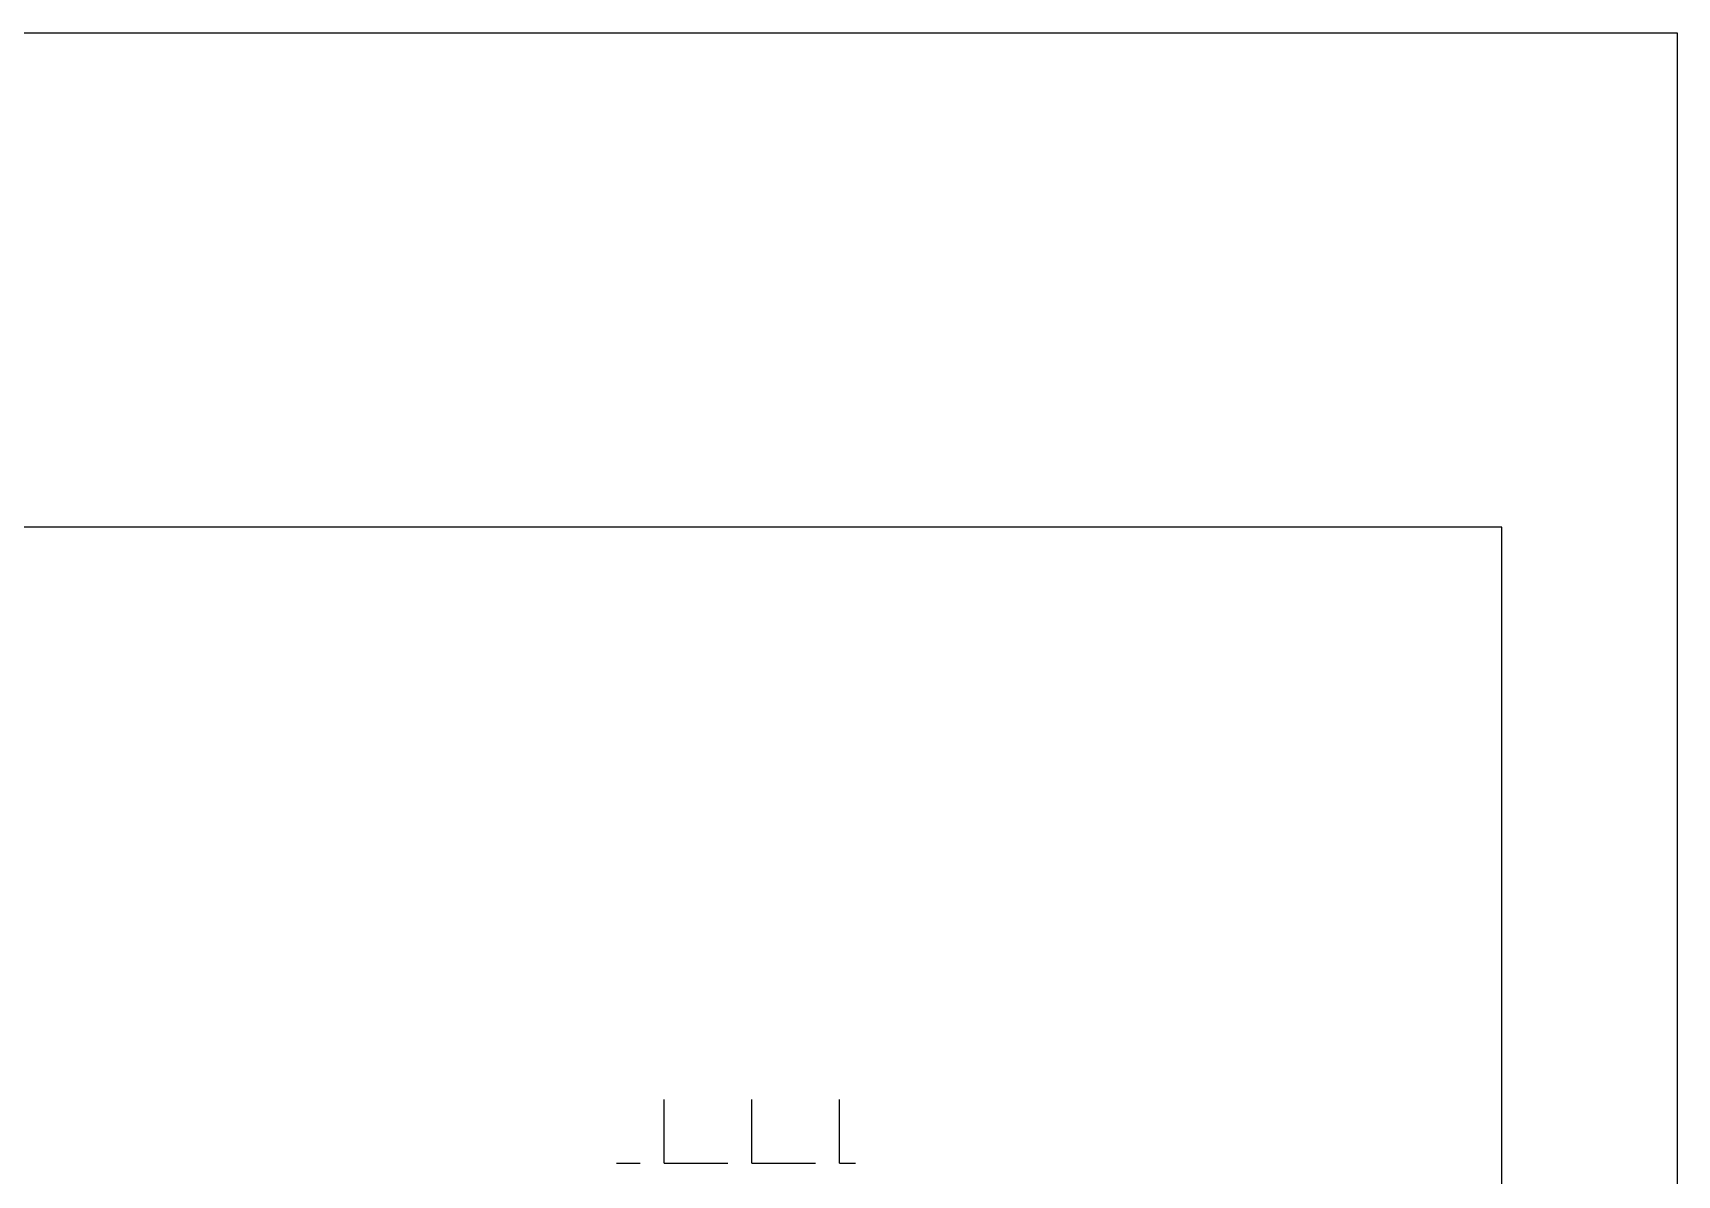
# Model space of a CAD drawing. Header units: millimetres. Extents: x 5066 to 5486, y -1867 to -1273.
# Drawn here: x 5383.3 to 5486.4, y -1344.7 to -1273 of the extents above; entities that cross this region are included whole.
import ezdxf

# ---------------------------------------------------------------- set-up
doc = ezdxf.new("R2010")
doc.units = ezdxf.units.MM
doc.header["$LTSCALE"] = 7
doc.header["$MEASUREMENT"] = 0
doc.layers.get('0').update_dxf_attribs({"color": 2, "linetype": 'CONTINUOUS'})
doc.layers.add('D', color=2, linetype='CONTINUOUS')
doc.layers.add('HT', color=3, linetype='CONTINUOUS')

msp = doc.modelspace()

# ---------------------------------------------------------------- linework, layer by layer
at = {"color": 4}
for p, q in [((5475.44, -1304.01), (5100.44, -1304.01)), ((5475.44, -1853.01), (5475.44, -1304.01))]:
    msp.add_line(p, q, dxfattribs=at)
at = {"layer": 'D'}
msp.add_lwpolyline([(5066.44, -1273.01), (5486.44, -1273.01), (5486.44, -1867.01), (5066.44, -1867.01)], close=True, dxfattribs=at)
at = {"layer": 'HT', "ltscale": 0.5}
for p, q in [((5422.9, -1343.91), (5422.9, -1339.91)), ((5428.4, -1343.91), (5428.4, -1339.91)), ((5433.9, -1343.91), (5433.9, -1339.91)), ((5419.91, -1343.91), (5421.4, -1343.91)), ((5422.9, -1343.91), (5426.9, -1343.91)), ((5428.4, -1343.91), (5432.4, -1343.91)), ((5433.9, -1343.91), (5434.91, -1343.91))]:
    msp.add_line(p, q, dxfattribs=at)

doc.saveas('drawing.dxf')
